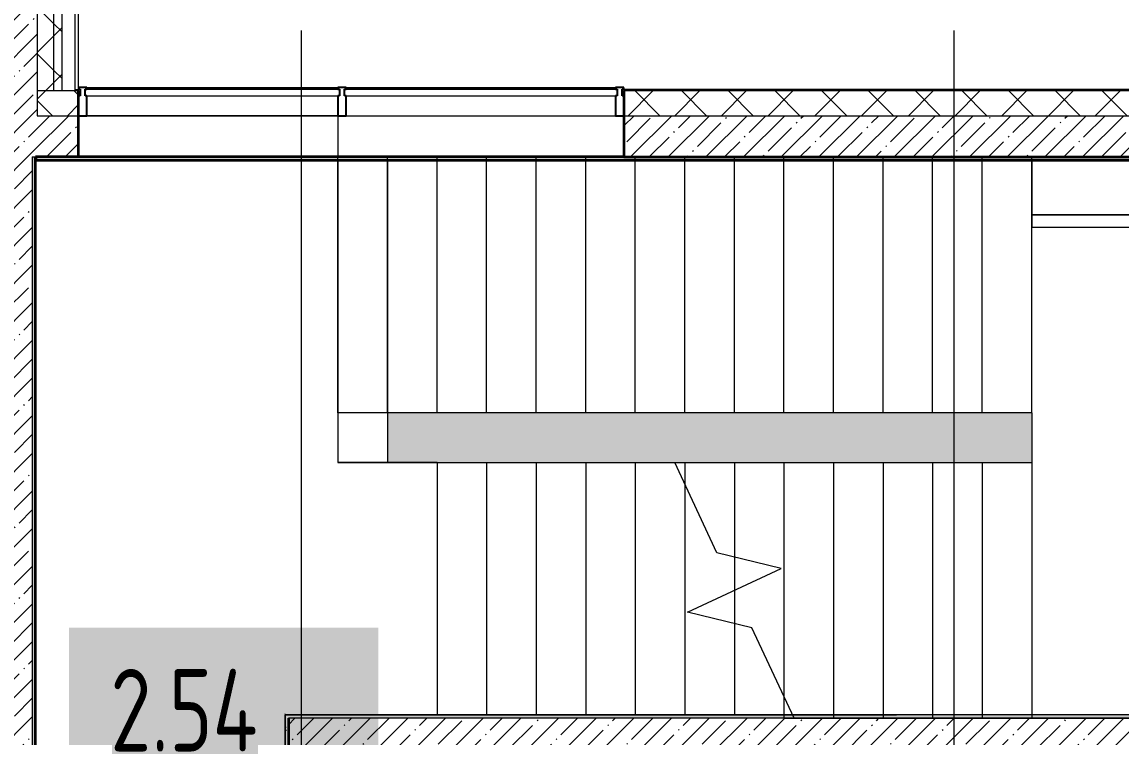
# Model space of a CAD drawing. Header units: millimetres. Extents: x 3914 to 443608, y -156176 to 78197.
# Drawn here: x 267932 to 274585, y -128342 to -124010 of the extents above; entities that cross this region are included whole.
import ezdxf

# ---------------------------------------------------------------- set-up
doc = ezdxf.new("R2010")
doc.units = ezdxf.units.MM
doc.layers.add('A-AREA-PATT-2', color=7, linetype='Continuous', lineweight=5, true_color=0xcde0ef, transparency=1)
for name, color, linetype, lineweight in [('A-FLOR', 7, 'Continuous', 9), ('A-GLAZ-1', 7, 'Continuous', 5), ('A-GLAZ-CWMG', 7, 'Continuous', 9), ('A-GLAZ-CWMG-1', 7, 'Continuous', 25), ('A-WALL', 7, 'Continuous', 5), ('A-WALL-1', 7, 'Continuous', 35), ('I-WALL', 7, 'Continuous', 5), ('S-STRS', 7, 'Continuous', 9), ('S-STRS-MBND', 7, 'Continuous', 9), ('Оси', 7, 'Continuous', 9)]:
    doc.layers.add(name, color=color, linetype=linetype, lineweight=lineweight)
doc.layers.add('A-WALL-FNSH-1', color=9, linetype='Continuous', lineweight=5, true_color=0x808080)
doc.styles.add('СПДС', font='ГОСТ тип А.ttf', dxfattribs={"width": 0.9})
pattern_1 = [(45, (174964.42, -145977.62), (-114.04925, 114.04925), []), (45, (175078.47, -145977.62), (-114.04925, 114.04925), [201.612, -40.322, 6.706, -33.617])]
pattern_2 = [(45, (174964.42, -145977.62), (-141.42136, 141.42136), []), (135, (174964.42, -145977.62), (-141.42136, -141.42136), [])]
pattern_3 = [(0, (174964.42, -145977.62), (243.84, 60.96), [20.117, -162.763, 20.117, -162.763, -975.36]), (0, (174964.42, -145977.62), (243.84, 60.96), [-365.76, 20.117, -345.643, 20.117, -162.763, -426.72]), (0, (174964.42, -145977.62), (243.84, 60.96), [-914.4, 20.117, -101.803, 20.117, -284.683]), (120, (175055.86, -145947.14), (-174.71291, 180.691634), [20.117, -162.763, 20.117, -162.763, -975.36]), (120, (175055.86, -145947.14), (-174.71291, 180.691634), [-365.76, 20.117, -345.643, 20.117, -162.763, -426.72]), (120, (175055.86, -145947.14), (-174.71291, 180.691634), [-914.4, 20.117, -101.803, 20.117, -284.683]), (240, (175086.34, -145825.22), (-69.12709, -241.651634), [20.117, -162.763, 20.117, -162.763, -975.36]), (240, (175086.34, -145825.22), (-69.12709, -241.651634), [-365.76, 20.117, -345.643, 20.117, -162.763, -426.72]), (240, (175086.34, -145825.22), (-69.12709, -241.651634), [-914.4, 20.117, -101.803, 20.117, -284.683])]

# ---------------------------------------------------------------- blocks, each defined once
blk = doc.blocks.new('Прямоугольный импост - Импост структурный с накладкой - 170мм-22874499-Объем проектирования 2 этажа')
at = {"layer": 'A-GLAZ-CWMG-1'}
for p, q in [((0, 160), (-50, 160)), ((-50, 160), (-50, 40)), ((0, 40), (0, 160)), ((-50, 40), (-40, 40)), ((-40, 0), (-50, 0)), ((-50, 0), (-50, -10)), ((-40, 40), (-40, 0)), ((-10, 0), (-10, 40)), ((-10, 40), (0, 40)), ((0, 0), (-10, 0)), ((0, -10), (0, 0)), ((-50, -10), (0, -10))]:
    blk.add_line(p, q, dxfattribs=at)
blk = doc.blocks.new('PNS_Панель прямоугольная1 - Нр_Стекло - 40мм-22959730-Объем проектирования 2 этажа')
at = {"layer": 'A-GLAZ-1'}
for p, q in [((-770, 0), (770, 0)), ((760, 0), (-760, 0)), ((-760, -40), (760, -40))]:
    blk.add_line(p, q, dxfattribs=at)
blk = doc.blocks.new('PNS_Панель прямоугольная1 - Нр_Стекло - 40мм-23689183-Объем проектирования 2 этажа')
at = {"layer": 'A-GLAZ-1'}
for p, q in [((-825, 0), (825, 0)), ((815, 0), (-815, 0)), ((-815, -40), (815, -40))]:
    blk.add_line(p, q, dxfattribs=at)
blk = doc.blocks.new('Прямоугольный импост - Импост структурный с накладкой - 170мм-22874516-Объем проектирования 2 этажа')
at = {"layer": 'A-GLAZ-CWMG-1'}
for p, q in [((-50, 40), (-50, 160)), ((-50, 160), (0, 160)), ((0, 160), (0, 40)), ((-40, 40), (-50, 40)), ((-50, -10), (-50, 0)), ((-50, 0), (-40, 0)), ((-40, 0), (-40, 40)), ((-10, 40), (-10, 0)), ((0, 40), (-10, 40)), ((-10, 0), (0, 0)), ((0, 0), (0, -10)), ((0, -10), (-50, -10))]:
    blk.add_line(p, q, dxfattribs=at)
blk = doc.blocks.new('Прямоугольный импост - Импост структурный с накладкой - 170мм-22855553-Объем проектирования 2 этажа')
at = {"layer": 'A-GLAZ-CWMG'}
for p, q in [((93360, 21570), (94880, 21570)), ((93360, 21400), (94880, 21400))]:
    blk.add_line(p, q, dxfattribs=at)
blk = doc.blocks.new('Прямоугольный импост - Импост структурный с накладкой - 170мм-23689142-Объем проектирования 2 этажа')
at = {"layer": 'A-GLAZ-CWMG'}
for p, q in [((94930, 21570), (96560, 21570)), ((94930, 21400), (96560, 21400))]:
    blk.add_line(p, q, dxfattribs=at)
blk = doc.blocks.new('Прямоугольный импост - Импост структурный с накладкой - 170мм-22874498-Объем проектирования 2 этажа')
at = {"layer": 'A-GLAZ-CWMG-1'}
for p, q in [((-25, 40), (-25, 160)), ((-25, 160), (25, 160)), ((25, 160), (25, 40)), ((-15, 40), (-25, 40)), ((-25, -10), (-25, 0)), ((-25, 0), (-15, 0)), ((-15, 0), (-15, 40)), ((15, 40), (15, 0)), ((25, 40), (15, 40)), ((15, 0), (25, 0)), ((25, 0), (25, -10)), ((25, -10), (-25, -10))]:
    blk.add_line(p, q, dxfattribs=at)
blk = doc.blocks.new('Зашивка приборов отопления31 - Зашивка приборов отопления-33324104-Объем проектирования 2 этажа')
at = {"layer": 'A-WALL'}
for p, q in [((126595, 120), (125430, 120)), ((126595, 45), (126595, 120)), ((126595, 45), (125430, 45)), ((125430, 45), (126595, 45)), ((126595, -285), (126595, 45))]:
    blk.add_line(p, q, dxfattribs=at)

msp = doc.modelspace()

# ---------------------------------------------------------------- hatches: boundary and pattern name
at = {"layer": 'A-AREA-PATT-2'}
h = msp.add_hatch(color=256, dxfattribs=at)
h.paths.add_polyline_path([(274044.4, -126677.6), (274044.4, -126377.6), (270144.4, -126377.6), (270144.4, -126677.6), (273744.4, -126677.6)])
h.paths.add_polyline_path([(275284.4, -125252.6), (275523.9, -125252.6), (275523.9, -125228.1), (275209.4, -125228.1), (275209.4, -125252.6), (275234.4, -125252.6)])
h.paths.add_polyline_path([(271574.4, -124847.6), (271642, -124847.6), (271642, -124837.6), (271524.3, -124837.6), (271524.3, -124847.6), (271529.9, -124847.6)])
at = {"layer": 'A-WALL'}
h = msp.add_hatch(dxfattribs=at)
h.set_pattern_fill('FP_24', color=256, style=0, pattern_type=2)
h.set_pattern_definition(pattern_2)
h.paths.add_polyline_path([(268124.4, -124427.6), (268174.4, -124427.6), (268174.4, -118727.6), (268124.4, -118728.3), (268124.4, -124424.6)])
h = msp.add_hatch(dxfattribs=at)
h.set_pattern_fill('FP_24', color=256, style=0, pattern_type=2)
h.set_pattern_definition(pattern_2)
h.paths.add_polyline_path([(268024.4, -124427.6), (268124.4, -124427.6), (268124.4, -118777.6), (268024.4, -118777.6), (268024.4, -124424.6)])
h = msp.add_hatch(dxfattribs=at)
h.set_pattern_fill('FP_24', color=256, style=0, pattern_type=2)
h.set_pattern_definition(pattern_2)
h.paths.add_polyline_path([(285314.4, -124577.6), (286214.4, -124577.6), (286214.4, -124427.6), (284914.9, -124427.6), (284914.9, -124577.6)])
h.paths.add_polyline_path([(280514.6, -124577.6), (281814.9, -124577.6), (281814.9, -124427.6), (280514.6, -124427.6)])
h.paths.add_polyline_path([(284014.9, -124577.6), (284014.9, -124427.6), (282714.9, -124427.6), (282714.9, -124577.6), (283486.7, -124577.6)])
h.paths.add_polyline_path([(278214.6, -124577.6), (278214.6, -124427.6), (277014.4, -124427.6), (277014.4, -124577.6)])
h.paths.add_polyline_path([(276039.4, -124577.6), (276114.4, -124577.6), (276114.4, -124427.6), (271574.4, -124427.6), (271574.4, -124577.6), (275829.4, -124577.6)])
h.paths.add_polyline_path([(268274.4, -124577.6), (268274.4, -124427.6), (268024.4, -124427.6), (268024.4, -124577.6)])
h.paths.add_polyline_path([(292882.2, -124577.6), (294214.6, -124577.6), (294214.6, -124427.6), (292864.9, -124427.6), (292864.9, -124577.6)])
h.paths.add_polyline_path([(290714, -124577.6), (291964.9, -124577.6), (291964.9, -124427.6), (290564.9, -124427.6), (290564.9, -124577.6)])
h.paths.add_polyline_path([(287114.4, -124577.6), (288264.9, -124577.6), (288264.9, -124427.6), (287114.4, -124427.6)])
h.paths.add_polyline_path([(299794.4, -124577.6), (300194.4, -124577.6), (300194.4, -124427.6), (295114.6, -124427.6), (295114.6, -124577.6), (298664.1, -124577.6)])
at = {"layer": 'I-WALL'}
h = msp.add_hatch(dxfattribs=at)
h.set_pattern_fill('FP_1', color=256, style=0, pattern_type=2)
h.set_pattern_definition(pattern_1)
h.paths.add_polyline_path([(268014.4, -124577.6), (268024.4, -124577.6), (268024.4, -118877.6), (267774.4, -118877.6), (267774.4, -124427.6), (267994.4, -124427.6), (267994.4, -124577.6)])
h = msp.add_hatch(dxfattribs=at)
h.set_pattern_fill('FP_1', color=256, style=0, pattern_type=2)
h.set_pattern_definition(pattern_1)
h.paths.add_polyline_path([(267947.9, -132357.6), (267964.4, -132357.6), (267964.4, -132349.6), (267994.4, -132349.6), (267994.4, -124427.6), (267774.4, -124427.6), (267774.4, -132357.6)])
h = msp.add_hatch(dxfattribs=at)
h.set_pattern_fill('FP_1', color=256, style=0, pattern_type=2)
h.set_pattern_definition(pattern_1)
h.paths.add_polyline_path([(275209.4, -124827.6), (275524.4, -124827.6), (275524.4, -124577.6), (271574.4, -124577.6), (271574.4, -124827.6), (272645.6, -124827.6)])
h.paths.add_polyline_path([(268014.9, -124827.6), (268274.4, -124827.6), (268274.4, -124577.6), (267994.4, -124577.6), (267994.4, -124827.6), (268014.4, -124827.6)])
h = msp.add_hatch(dxfattribs=at)
h.set_pattern_fill('FP_191', color=256, style=0, pattern_type=2)
h.set_pattern_definition(pattern_3)
h.paths.add_polyline_path([(268014.4, -132349.6), (268014.4, -124827.6), (267994.4, -124827.6), (267995.2, -132349.6), (268006.4, -132349.6)])
h = msp.add_hatch(dxfattribs=at)
h.set_pattern_fill('FP_191', color=256, style=0, pattern_type=2)
h.set_pattern_definition(pattern_3)
h.paths.add_polyline_path([(275209.4, -124847.6), (275523.4, -124847.6), (275524.4, -124827.6), (268014.9, -124827.6), (268014.9, -124847.6), (274044.4, -124847.6)])
h = msp.add_hatch(dxfattribs=at)
h.set_pattern_fill('FP_191', color=256, style=0, pattern_type=2)
h.set_pattern_definition(pattern_3)
h.paths.add_polyline_path([(269544.4, -132357.6), (269544.4, -128207.6), (269524.4, -128207.6), (269524.4, -132336.6)])
h.paths.add_polyline_path([(269524.4, -132357.6), (269544.4, -132357.6), (269524.4, -132337.6)])
h = msp.add_hatch(dxfattribs=at)
h.set_pattern_fill('FP_191', color=256, style=0, pattern_type=2)
h.set_pattern_definition(pattern_3)
h.paths.add_polyline_path([(275544.4, -128227.6), (275544.4, -128207.6), (269544.4, -128207.6), (269544.4, -128227.6), (275536.6, -128227.6)])
h = msp.add_hatch(dxfattribs=at)
h.set_pattern_fill('FP_1', color=256, style=0, pattern_type=2)
h.set_pattern_definition(pattern_1)
h.paths.add_polyline_path([(270699.9, -128447.6), (275764.4, -128447.6), (275764.4, -128227.6), (269544.4, -128227.6), (269544.4, -128447.6), (270551.5, -128447.6)])

# ---------------------------------------------------------------- linework, layer by layer
at = {"layer": 'A-FLOR'}
for p, q in [((268309.2, -124576.7), (269844.4, -124576.7)), ((268309.2, -124577.6), (269844.4, -124577.6)), ((269844.4, -124576.7), (269844.4, -124826.7)), ((269844.4, -124577.6), (269844.4, -124827.6)), ((268014.4, -132336.7), (268014.4, -124846.7)), ((268014.4, -132337.6), (268014.4, -124847.6)), ((268014.9, -124846.7), (270144.4, -124846.7)), ((268014.9, -124847.6), (270144.4, -124847.6)), ((269844.4, -124846.7), (269844.4, -126676.7)), ((269844.4, -124847.6), (269844.4, -126677.6)), ((270144.4, -124846.7), (270144.4, -126676.7)), ((270144.4, -124847.6), (270144.4, -126677.6)), ((269844.4, -126676.7), (270444.4, -126676.7)), ((269844.4, -126677.6), (270444.4, -126677.6)), ((270444.4, -126676.7), (270444.4, -128206.7)), ((270444.4, -126677.6), (270444.4, -128207.6)), ((269523.4, -128226.7), (269523.4, -132336.7)), ((269523.4, -128227.6), (269523.4, -132337.6))]:
    msp.add_line(p, q, dxfattribs=at)
at = {"layer": 'A-WALL'}
for p, q in [((268254.4, -124427.6), (268254.4, -118647.6)), ((268174.4, -124427.6), (268174.4, -118727.6)), ((268124.4, -124427.6), (268124.4, -118777.6)), ((268024.4, -118877.6), (268024.4, -124577.6)), ((268274.4, -124427.6), (268024.4, -124427.6)), ((268254.4, -124419.6), (268274.4, -124419.6)), ((268274.4, -124424.6), (268254.4, -124424.6)), ((276114.4, -124424.6), (271574.4, -124424.6)), ((276114.4, -124427.6), (271574.4, -124427.6)), ((268024.4, -124577.6), (268274.4, -124577.6)), ((271574.4, -124577.6), (276114.4, -124577.6)), ((267994.4, -124827.6), (268014.4, -124827.6)), ((267994.4, -124827.6), (267994.4, -132349.6)), ((269524.4, -128207.6), (269524.4, -132337.6)), ((275544.4, -128227.6), (269544.4, -128227.6))]:
    msp.add_line(p, q, dxfattribs=at)
at = {"layer": 'A-WALL-1'}
for p, q in [((268274.4, -124827.6), (268274.4, -124427.6)), ((271574.4, -124427.6), (271574.4, -124827.6)), ((271574.4, -124827.6), (268014.4, -124827.6)), ((268014.4, -132349.6), (268014.4, -124827.6)), ((268014.9, -124827.6), (268014.9, -124847.6)), ((268014.9, -124847.6), (275524.4, -124847.6)), ((271574.4, -124827.6), (275544.4, -124827.6)), ((269524.4, -128207.6), (269523.4, -128207.6)), ((269544.4, -128227.6), (269544.4, -132357.6))]:
    msp.add_line(p, q, dxfattribs=at)
at = {"layer": 'A-WALL-FNSH-1'}
for p, q in [((268274.4, -124427.6), (268274.4, -118627.6)), ((276114.4, -124419.6), (271574.4, -124419.6)), ((271574.4, -124419.6), (271574.4, -124427.6)), ((268020.9, -124847.6), (268020.9, -124848.6)), ((274043.4, -124848.6), (275523.4, -124848.6)), ((275523.4, -128206.6), (269523.4, -128206.6)), ((269523.4, -128206.6), (269523.4, -128227.6)), ((269524.4, -128207.6), (273224.8, -128207.6)), ((270683, -128207.6), (270683, -128206.6)), ((273224.8, -128206.6), (273224.8, -128207.6))]:
    msp.add_line(p, q, dxfattribs=at)
at = {"layer": 'I-WALL'}
for p, q in [((274043.4, -124848.6), (268014.4, -124848.6)), ((268015.4, -124848.6), (268015.4, -132337.6)), ((269754.5, -124848.6), (269754.5, -124847.6)), ((269819.9, -124848.6), (269819.9, -124847.6)), ((269825.9, -124848.6), (269825.9, -124847.6)), ((273764.9, -124848.6), (273764.9, -124847.6)), ((274037.9, -124848.6), (274037.9, -124847.6)), ((274043.4, -124848.6), (274043.4, -124847.6)), ((269523.9, -128206.6), (269523.9, -128207.6)), ((269524.4, -128206.6), (269524.4, -128207.6)), ((270073.8, -128206.6), (270073.8, -128207.6)), ((270083, -128206.6), (270083, -128207.6)), ((274337.6, -128207.6), (274337.6, -128206.6))]:
    msp.add_line(p, q, dxfattribs=at)
at = {"layer": 'S-STRS'}
for p, q in [((269844.4, -126377.6), (269844.4, -124847.6)), ((270144.4, -126377.6), (270144.4, -124847.6)), ((270144.4, -126377.6), (270144.4, -124847.6)), ((270444.4, -126377.6), (270444.4, -124847.6)), ((270444.4, -126377.6), (270444.4, -124847.6)), ((270744.4, -126377.6), (270744.4, -124847.6)), ((270744.4, -126377.6), (270744.4, -124847.6)), ((271044.4, -126377.6), (271044.4, -124847.6)), ((271044.4, -126377.6), (271044.4, -124847.6)), ((271344.4, -126377.6), (271344.4, -124847.6)), ((271344.4, -126377.6), (271344.4, -124847.6)), ((271644.4, -126377.6), (271644.4, -124847.6)), ((271644.4, -126377.6), (271644.4, -124847.6)), ((271944.4, -126377.6), (271944.4, -124847.6)), ((271944.4, -126377.6), (271944.4, -124847.6)), ((272244.4, -126377.6), (272244.4, -124847.6)), ((272244.4, -126377.6), (272244.4, -124847.6)), ((272544.4, -126377.6), (272544.4, -124847.6)), ((272544.4, -126377.6), (272544.4, -124847.6)), ((272844.4, -126377.6), (272844.4, -124847.6)), ((272844.4, -126377.6), (272844.4, -124847.6)), ((273144.4, -126377.6), (273144.4, -124847.6)), ((273144.4, -126377.6), (273144.4, -124847.6)), ((273444.4, -126377.6), (273444.4, -124847.6)), ((273444.4, -126377.6), (273444.4, -124847.6)), ((273744.4, -126377.6), (273744.4, -124847.6)), ((273744.4, -126377.6), (273744.4, -124847.6)), ((274044.4, -126377.6), (274044.4, -125252.6)), ((274044.4, -126377.6), (274044.4, -125252.6)), ((270144.4, -126377.6), (269844.4, -126377.6)), ((270444.4, -126377.6), (270144.4, -126377.6)), ((270744.4, -126377.6), (270444.4, -126377.6)), ((271044.4, -126377.6), (270744.4, -126377.6)), ((271344.4, -126377.6), (271044.4, -126377.6)), ((271644.4, -126377.6), (271344.4, -126377.6)), ((271944.4, -126377.6), (271644.4, -126377.6)), ((272244.4, -126377.6), (271944.4, -126377.6)), ((272544.4, -126377.6), (272244.4, -126377.6)), ((272844.4, -126377.6), (272544.4, -126377.6)), ((273144.4, -126377.6), (272844.4, -126377.6)), ((273444.4, -126377.6), (273144.4, -126377.6)), ((273744.4, -126377.6), (273444.4, -126377.6)), ((274044.4, -126377.6), (273744.4, -126377.6)), ((274044.4, -126377.6), (274044.4, -126677.6)), ((270444.4, -126677.6), (270444.4, -128207.6)), ((270444.4, -126677.6), (270744.4, -126677.6)), ((270444.4, -126677.6), (270444.4, -128207.6)), ((270444.4, -126677.6), (270444.4, -128207.6)), ((270444.4, -126677.6), (270444.4, -128207.6)), ((270744.4, -126677.6), (271044.4, -126677.6)), ((270744.4, -126677.6), (270744.4, -128207.6)), ((270744.4, -126677.6), (270744.4, -128207.6)), ((271044.4, -126677.6), (271344.4, -126677.6)), ((271044.4, -126677.6), (271044.4, -128207.6)), ((271044.4, -126677.6), (271044.4, -128207.6)), ((271344.4, -126677.6), (271644.4, -126677.6)), ((271344.4, -126677.6), (271344.4, -128207.6)), ((271344.4, -126677.6), (271344.4, -128207.6)), ((271644.4, -126677.6), (271883, -126677.6)), ((271644.4, -126677.6), (271644.4, -128207.6)), ((271644.4, -126677.6), (271644.4, -128207.6)), ((271883, -126677.6), (271944.4, -126677.6)), ((271944.4, -126677.6), (272244.4, -126677.6)), ((271944.4, -126677.6), (271944.4, -126809.3)), ((271944.4, -126677.6), (271944.4, -126809.3)), ((272244.4, -126677.6), (272544.4, -126677.6)), ((272244.4, -126677.6), (272244.4, -127251.7)), ((272244.4, -126677.6), (272244.4, -127251.7)), ((272544.4, -126677.6), (272844.4, -126677.6)), ((272544.4, -126677.6), (272544.4, -128096)), ((272544.4, -126677.6), (272544.4, -128096)), ((272844.4, -126677.6), (273144.4, -126677.6)), ((272844.4, -126677.6), (272844.4, -128207.6)), ((272844.4, -126677.6), (272844.4, -128207.6)), ((273144.4, -126677.6), (273444.4, -126677.6)), ((273144.4, -126677.6), (273144.4, -128207.6)), ((273144.4, -126677.6), (273144.4, -128207.6)), ((273444.4, -126677.6), (273744.4, -126677.6)), ((273444.4, -126677.6), (273444.4, -128207.6)), ((273444.4, -126677.6), (273444.4, -128207.6)), ((273744.4, -126677.6), (274044.4, -126677.6)), ((273744.4, -126677.6), (273744.4, -128207.6)), ((273744.4, -126677.6), (273744.4, -128207.6)), ((274044.4, -126677.6), (274044.4, -128207.6)), ((274044.4, -126677.6), (274044.4, -128207.6)), ((271944.4, -126809.3), (271944.4, -128207.6)), ((271944.4, -126809.3), (271944.4, -128207.6)), ((272244.4, -127251.7), (272244.4, -127452.6)), ((272244.4, -127251.7), (272244.4, -127452.6)), ((272244.4, -127452.6), (272244.4, -127653.5)), ((272244.4, -127452.6), (272244.4, -127653.5)), ((272244.4, -127653.5), (272244.4, -128207.6)), ((272244.4, -127653.5), (272244.4, -128207.6)), ((272544.4, -128096), (272544.4, -128227.6)), ((272544.4, -128096), (272544.4, -128227.6)), ((272544.4, -128227.6), (272605.8, -128227.6))]:
    msp.add_line(p, q, dxfattribs=at)
at = {"layer": 'S-STRS-MBND'}
for p, q in [((269844.4, -126377.6), (269844.4, -124827.6)), ((274044.4, -124827.6), (269844.4, -124827.6)), ((270144.4, -126377.6), (270144.4, -124827.6)), ((270144.4, -126377.6), (270144.4, -124827.6)), ((270444.4, -126377.6), (270444.4, -124827.6)), ((270444.4, -126377.6), (270444.4, -124827.6)), ((270744.4, -126377.6), (270744.4, -124827.6)), ((270744.4, -126377.6), (270744.4, -124827.6)), ((271044.4, -126377.6), (271044.4, -124827.6)), ((271044.4, -126377.6), (271044.4, -124827.6)), ((271344.4, -126377.6), (271344.4, -124827.6)), ((271344.4, -126377.6), (271344.4, -124827.6)), ((271644.4, -126377.6), (271644.4, -124827.6)), ((271644.4, -126377.6), (271644.4, -124827.6)), ((271944.4, -126377.6), (271944.4, -124827.6)), ((271944.4, -126377.6), (271944.4, -124827.6)), ((272244.4, -126377.6), (272244.4, -124827.6)), ((272244.4, -126377.6), (272244.4, -124827.6)), ((272544.4, -126377.6), (272544.4, -124827.6)), ((272544.4, -126377.6), (272544.4, -124827.6)), ((272844.4, -126377.6), (272844.4, -124827.6)), ((272844.4, -126377.6), (272844.4, -124827.6)), ((273144.4, -126377.6), (273144.4, -124827.6)), ((273144.4, -126377.6), (273144.4, -124827.6)), ((273444.4, -126377.6), (273444.4, -124827.6)), ((273444.4, -126377.6), (273444.4, -124827.6)), ((273744.4, -126377.6), (273744.4, -124827.6)), ((273744.4, -126377.6), (273744.4, -124827.6)), ((275594.4, -124827.6), (274044.4, -124827.6)), ((274044.4, -126377.6), (274044.4, -124827.6)), ((274044.4, -126377.6), (274044.4, -124827.6)), ((274044.4, -126377.6), (269844.4, -126377.6)), ((274044.4, -126377.6), (274044.4, -126677.6)), ((271883, -126677.6), (274044.4, -126677.6)), ((272138.8, -127226), (271883, -126677.6)), ((271944.4, -126677.6), (271944.4, -126809.3)), ((271944.4, -126677.6), (271944.4, -126809.3)), ((272244.4, -126677.6), (272244.4, -127251.7)), ((272244.4, -126677.6), (272244.4, -127251.7)), ((272544.4, -126677.6), (272544.4, -128096)), ((272544.4, -126677.6), (272544.4, -128096)), ((272844.4, -126677.6), (272844.4, -128227.6)), ((272844.4, -126677.6), (272844.4, -128227.6)), ((273144.4, -126677.6), (273144.4, -128227.6)), ((273144.4, -126677.6), (273144.4, -128227.6)), ((273444.4, -126677.6), (273444.4, -128227.6)), ((273444.4, -126677.6), (273444.4, -128227.6)), ((273744.4, -126677.6), (273744.4, -128227.6)), ((273744.4, -126677.6), (273744.4, -128227.6)), ((274044.4, -126677.6), (274044.4, -128227.6)), ((274044.4, -126677.6), (274044.4, -128227.6)), ((272527.6, -127320.6), (272138.8, -127226)), ((271961.2, -127584.7), (272527.6, -127320.6)), ((272244.4, -127452.6), (272244.4, -127653.5)), ((272244.4, -127452.6), (272244.4, -127653.5)), ((272350.1, -127679.2), (271961.2, -127584.7)), ((272605.8, -128227.6), (272350.1, -127679.2)), ((272605.8, -128227.6), (274044.4, -128227.6)), ((274044.4, -128227.6), (275594.4, -128227.6))]:
    msp.add_line(p, q, dxfattribs=at)
at = {"layer": 'Оси'}
for points in [[(269624.4, -147883.9), (269624.4, -142883.9), (269624.4, -129062.5), (269624.4, -124062.5)], [(273574.4, -147883.9), (273574.4, -142883.9), (273574.4, -129062.5), (273574.4, -124062.5)]]:
    msp.add_lwpolyline(points, dxfattribs=at)

# ---------------------------------------------------------------- block references
at = {"layer": 'A-GLAZ-1'}
for name, p in [('PNS_Панель прямоугольная1 - Нр_Стекло - 40мм-22959730-Объем проектирования 2 этажа', (269084.4, -124417.6)), ('PNS_Панель прямоугольная1 - Нр_Стекло - 40мм-23689183-Объем проектирования 2 этажа', (270709.4, -124417.6))]:
    msp.add_blockref(name, p, dxfattribs=at)
at = {"layer": 'A-GLAZ-CWMG', "rotation": 180}
msp.add_blockref('Прямоугольный импост - Импост структурный с накладкой - 170мм-22874499-Объем проектирования 2 этажа', (268274.4, -124417.6), dxfattribs=at)
at = {"layer": 'A-GLAZ-CWMG'}
for name in ['Прямоугольный импост - Импост структурный с накладкой - 170мм-22855553-Объем проектирования 2 этажа', 'Прямоугольный импост - Импост структурный с накладкой - 170мм-23689142-Объем проектирования 2 этажа']:
    msp.add_blockref(name, (174964.4, -145977.6), dxfattribs=at)
at = {"layer": 'A-GLAZ-CWMG', "extrusion": (0, 0, -1), "rotation": 180}
for name, p in [('Прямоугольный импост - Импост структурный с накладкой - 170мм-22874498-Объем проектирования 2 этажа', (-269869.4, -124417.6)), ('Прямоугольный импост - Импост структурный с накладкой - 170мм-22874516-Объем проектирования 2 этажа', (-271574.4, -124417.6))]:
    msp.add_blockref(name, p, dxfattribs=at)
at = {"layer": 'A-WALL', "rotation": 180}
msp.add_blockref('Зашивка приборов отопления31 - Зашивка приборов отопления-33324104-Объем проектирования 2 этажа', (400639.5, -125132.6), dxfattribs=at)

# ---------------------------------------------------------------- texts
at = {"insert": (268467.2, -127929.2), "char_height": 500, "width": 1370.886, "attachment_point": 1, "style": 'СПДС', "bg_fill": 1, "box_fill_scale": 1.5, "bg_fill_color": 7, "bg_fill_true_color": 16777215, "bg_fill_transparency": 0}
msp.add_mtext('2.54', dxfattribs=at)

doc.saveas('drawing.dxf')
